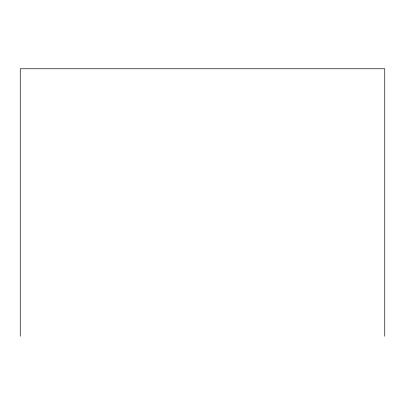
<?xml version="1.0" encoding="UTF-8"?>
<svg xmlns="http://www.w3.org/2000/svg" width="405" height="405" viewBox="0 0 405 405"><rect width="100%" height="100%" fill="white"/><g stroke="black" fill="none" stroke-linecap="round" stroke-linejoin="round"><path stroke-width="0.61" d="M384.75 336.236L384.75 68.764L20.25 68.764L20.25 336.236"/></g></svg>
